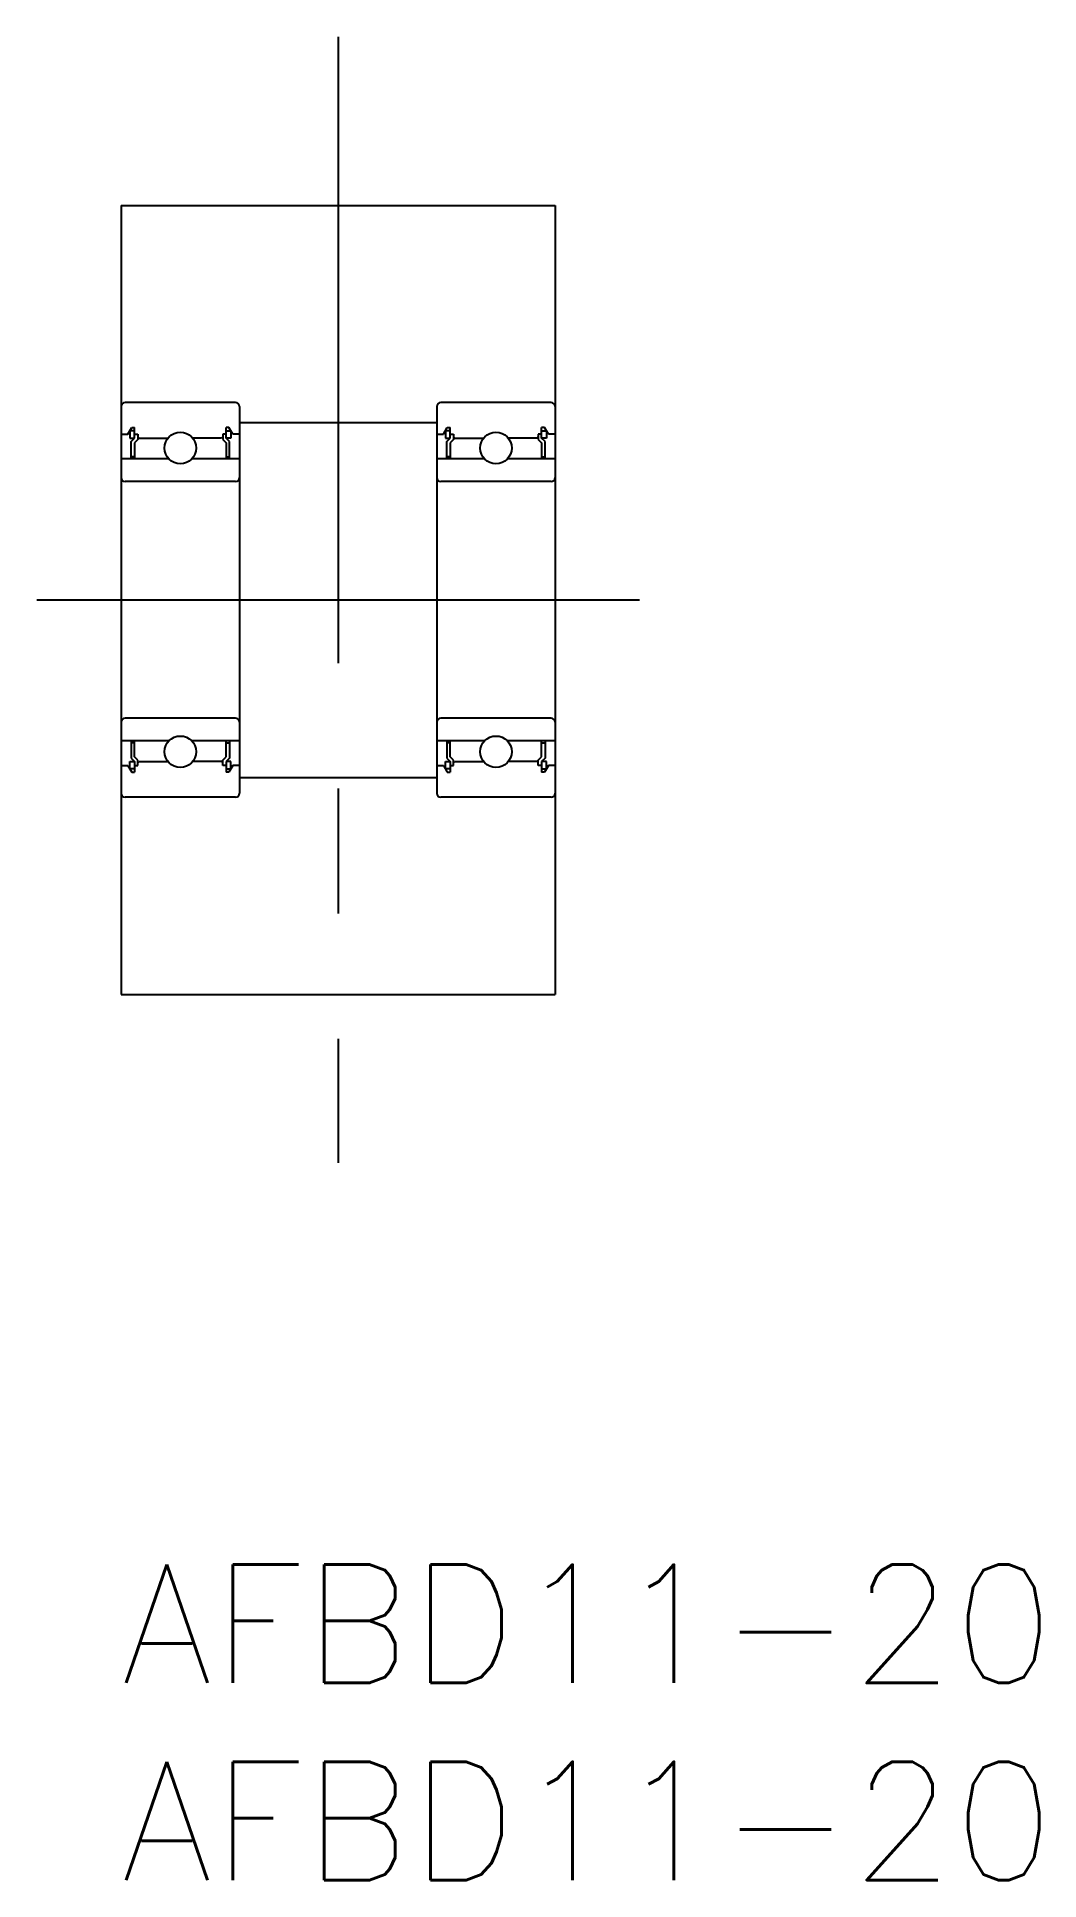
# Model space of a CAD drawing. Extents: x -2.1 to 23.3, y -8 to 38.7.
import ezdxf

# ---------------------------------------------------------------- set-up
doc = ezdxf.new("R2010")
doc.units = 0
doc.header["$LTSCALE"] = 0.5
doc.linetypes.add('CENTER', pattern=[50.8, 31.75, -6.35, 6.35, -6.35])
doc.layers.get('0').update_dxf_attribs({"linetype": 'CONTINUOUS'})
doc.layers.add('CENTER', color=1, linetype='CENTER')
doc.styles.get("Standard").update_dxf_attribs({"font": 'txt.shx', "height": 3, "bigfont": 'bigfont.shx'})

# ---------------------------------------------------------------- blocks, each defined once
blk = doc.blocks.new('*U8')
at = {"color": 7, "linetype": 'CONTINUOUS'}
blk.add_text('AFBD11-20', height=3, dxfattribs=at).set_placement((0, -3))
blk = doc.blocks.new('*U9')
at = {"color": 7, "linetype": 'CONTINUOUS'}
blk.add_text('AFBD11-20', height=3, dxfattribs=at).set_placement((0, -8))

msp = doc.modelspace()

# ---------------------------------------------------------------- linework, layer by layer
at = {"color": 7, "linetype": 'CONTINUOUS'}
for p, q in [((0, 34.451), (11, 34.451)), ((0, 34.451), (0, 14.451)), ((11, 34.451), (11, 14.451)), ((2.9, 29.451), (0.1, 29.451)), ((10.9, 29.451), (8.1, 29.451)), ((3, 29.351), (3, 19.551)), ((8, 29.351), (8, 19.551)), ((0, 28.651), (0.17, 28.651)), ((0.17, 28.651), (0.268, 28.821)), ((0.219, 28.736), (0.219, 28.551)), ((0.34, 28.736), (0.219, 28.736)), ((0.219, 28.551), (0.34, 28.551)), ((0.255, 28.466), (0.34, 28.551)), ((0.268, 28.821), (0.34, 28.821)), ((0.34, 28.551), (0.34, 28.821)), ((0.34, 28.651), (0.425, 28.651)), ((0.425, 28.516), (0.34, 28.431)), ((0.425, 28.651), (0.425, 28.516)), ((0.425, 28.581), (0.455, 28.551)), ((0.455, 28.551), (1.188, 28.551)), ((2.545, 28.551), (1.812, 28.551)), ((2.575, 28.581), (2.545, 28.551)), ((2.575, 28.651), (2.575, 28.516)), ((2.66, 28.651), (2.575, 28.651)), ((2.575, 28.516), (2.66, 28.431)), ((2.732, 28.821), (2.66, 28.821)), ((2.66, 28.551), (2.66, 28.821)), ((2.66, 28.736), (2.781, 28.736)), ((2.781, 28.551), (2.66, 28.551)), ((2.745, 28.466), (2.66, 28.551)), ((2.83, 28.651), (2.732, 28.821)), ((2.781, 28.736), (2.781, 28.551)), ((3, 28.651), (2.83, 28.651)), ((3, 28.951), (8, 28.951)), ((8, 28.651), (8.17, 28.651)), ((8.17, 28.651), (8.268, 28.821)), ((8.219, 28.736), (8.219, 28.551)), ((8.34, 28.736), (8.219, 28.736)), ((8.219, 28.551), (8.34, 28.551)), ((8.255, 28.466), (8.34, 28.551)), ((8.268, 28.821), (8.34, 28.821)), ((8.34, 28.551), (8.34, 28.821)), ((8.34, 28.651), (8.425, 28.651)), ((8.425, 28.516), (8.34, 28.431)), ((8.425, 28.651), (8.425, 28.516)), ((8.425, 28.581), (8.455, 28.551)), ((8.455, 28.551), (9.188, 28.551)), ((10.545, 28.551), (9.812, 28.551)), ((10.575, 28.581), (10.545, 28.551)), ((10.575, 28.651), (10.575, 28.516)), ((10.66, 28.651), (10.575, 28.651)), ((10.575, 28.516), (10.66, 28.431)), ((10.732, 28.821), (10.66, 28.821)), ((10.66, 28.551), (10.66, 28.821)), ((10.66, 28.736), (10.781, 28.736)), ((10.781, 28.551), (10.66, 28.551)), ((10.745, 28.466), (10.66, 28.551)), ((10.83, 28.651), (10.732, 28.821)), ((10.781, 28.736), (10.781, 28.551)), ((11, 28.651), (10.83, 28.651)), ((0.255, 28.026), (0.255, 28.466)), ((0.34, 28.079), (0.255, 28.079)), ((0.34, 28.431), (0.34, 28.026)), ((2.66, 28.431), (2.66, 28.026)), ((2.66, 28.079), (2.745, 28.079)), ((2.745, 28.026), (2.745, 28.466)), ((8.255, 28.026), (8.255, 28.466)), ((8.34, 28.079), (8.255, 28.079)), ((8.34, 28.431), (8.34, 28.026)), ((10.66, 28.431), (10.66, 28.026)), ((10.66, 28.079), (10.745, 28.079)), ((10.745, 28.026), (10.745, 28.466)), ((1.21, 28.026), (0, 28.026)), ((3, 28.026), (1.79, 28.026)), ((9.21, 28.026), (8, 28.026)), ((11, 28.026), (9.79, 28.026)), ((2.9, 27.451), (0.1, 27.451)), ((10.9, 27.451), (8.1, 27.451)), ((0, 26.746), (0, 26.746)), ((2.9, 21.451), (0.1, 21.451)), ((10.9, 21.451), (8.1, 21.451)), ((1.21, 20.876), (0, 20.876)), ((0.255, 20.876), (0.255, 20.436)), ((0.34, 20.824), (0.255, 20.824)), ((0.34, 20.471), (0.34, 20.876)), ((3, 20.876), (1.79, 20.876)), ((2.66, 20.471), (2.66, 20.876)), ((2.66, 20.824), (2.745, 20.824)), ((2.745, 20.876), (2.745, 20.436)), ((9.21, 20.876), (8, 20.876)), ((8.255, 20.876), (8.255, 20.436)), ((8.34, 20.824), (8.255, 20.824)), ((8.34, 20.471), (8.34, 20.876)), ((11, 20.876), (9.79, 20.876)), ((10.66, 20.471), (10.66, 20.876)), ((10.66, 20.824), (10.745, 20.824)), ((10.745, 20.876), (10.745, 20.436)), ((0, 20.251), (0.17, 20.251)), ((0.17, 20.251), (0.268, 20.081)), ((0.219, 20.166), (0.219, 20.351)), ((0.219, 20.351), (0.34, 20.351)), ((0.34, 20.166), (0.219, 20.166)), ((0.255, 20.436), (0.34, 20.351)), ((0.425, 20.386), (0.34, 20.471)), ((0.34, 20.351), (0.34, 20.081)), ((0.34, 20.251), (0.425, 20.251)), ((0.425, 20.251), (0.425, 20.386)), ((0.425, 20.321), (0.455, 20.351)), ((0.455, 20.351), (1.188, 20.351)), ((2.545, 20.351), (1.812, 20.351)), ((2.575, 20.321), (2.545, 20.351)), ((2.575, 20.386), (2.66, 20.471)), ((2.575, 20.251), (2.575, 20.386)), ((2.66, 20.251), (2.575, 20.251)), ((2.745, 20.436), (2.66, 20.351)), ((2.781, 20.351), (2.66, 20.351)), ((2.66, 20.351), (2.66, 20.081)), ((2.66, 20.166), (2.781, 20.166)), ((2.83, 20.251), (2.732, 20.081)), ((2.781, 20.166), (2.781, 20.351)), ((3, 20.251), (2.83, 20.251)), ((8, 20.251), (8.17, 20.251)), ((8.17, 20.251), (8.268, 20.081)), ((8.219, 20.166), (8.219, 20.351)), ((8.219, 20.351), (8.34, 20.351)), ((8.34, 20.166), (8.219, 20.166)), ((8.255, 20.436), (8.34, 20.351)), ((8.425, 20.386), (8.34, 20.471)), ((8.34, 20.351), (8.34, 20.081)), ((8.34, 20.251), (8.425, 20.251)), ((8.425, 20.251), (8.425, 20.386)), ((8.425, 20.321), (8.455, 20.351)), ((8.455, 20.351), (9.188, 20.351)), ((10.545, 20.351), (9.812, 20.351)), ((10.575, 20.321), (10.545, 20.351)), ((10.575, 20.386), (10.66, 20.471)), ((10.575, 20.251), (10.575, 20.386)), ((10.66, 20.251), (10.575, 20.251)), ((10.745, 20.436), (10.66, 20.351)), ((10.781, 20.351), (10.66, 20.351)), ((10.66, 20.351), (10.66, 20.081)), ((10.66, 20.166), (10.781, 20.166)), ((10.83, 20.251), (10.732, 20.081)), ((10.781, 20.166), (10.781, 20.351)), ((11, 20.251), (10.83, 20.251)), ((0.268, 20.081), (0.34, 20.081)), ((2.732, 20.081), (2.66, 20.081)), ((3, 19.951), (8, 19.951)), ((8.268, 20.081), (8.34, 20.081)), ((10.732, 20.081), (10.66, 20.081)), ((2.9, 19.451), (0.1, 19.451)), ((10.9, 19.451), (8.1, 19.451)), ((0, 14.451), (11, 14.451))]:
    msp.add_line(p, q, dxfattribs=at)
for centre in [(1.5, 28.301), (9.5, 28.301), (1.5, 20.601), (9.5, 20.601)]:
    msp.add_circle(centre, 0.4, dxfattribs=at)
for centre, start, end in [((0.1, 29.351), 90, 180), ((2.9, 29.351), 0, 90), ((8.1, 29.351), 90, 180), ((10.9, 29.351), 0, 90), ((0.1, 27.551), 180, 270), ((2.9, 27.551), 270, 0), ((8.1, 27.551), 180, 270), ((10.9, 27.551), 270, 0), ((0.1, 21.351), 90, 180), ((2.9, 21.351), 360, 90), ((8.1, 21.351), 90, 180), ((10.9, 21.351), 360, 90), ((0.1, 19.551), 180, 270), ((2.9, 19.551), 270, 0), ((8.1, 19.551), 180, 270), ((10.9, 19.551), 270, 0)]:
    msp.add_arc(centre, 0.1, start, end, dxfattribs=at)
at = {"layer": 'CENTER', "color": 1, "linetype": 'CENTER'}
for p, q in [((5.5, 38.723), (5.5, 10.179)), ((-2.137, 24.451), (13.137, 24.451))]:
    msp.add_line(p, q, dxfattribs=at)

# ---------------------------------------------------------------- block references
at = {"color": 7, "linetype": 'CONTINUOUS'}
for name in ['*U8', '*U9']:
    msp.add_blockref(name, (0, 0), dxfattribs=at)

doc.saveas('drawing.dxf')
